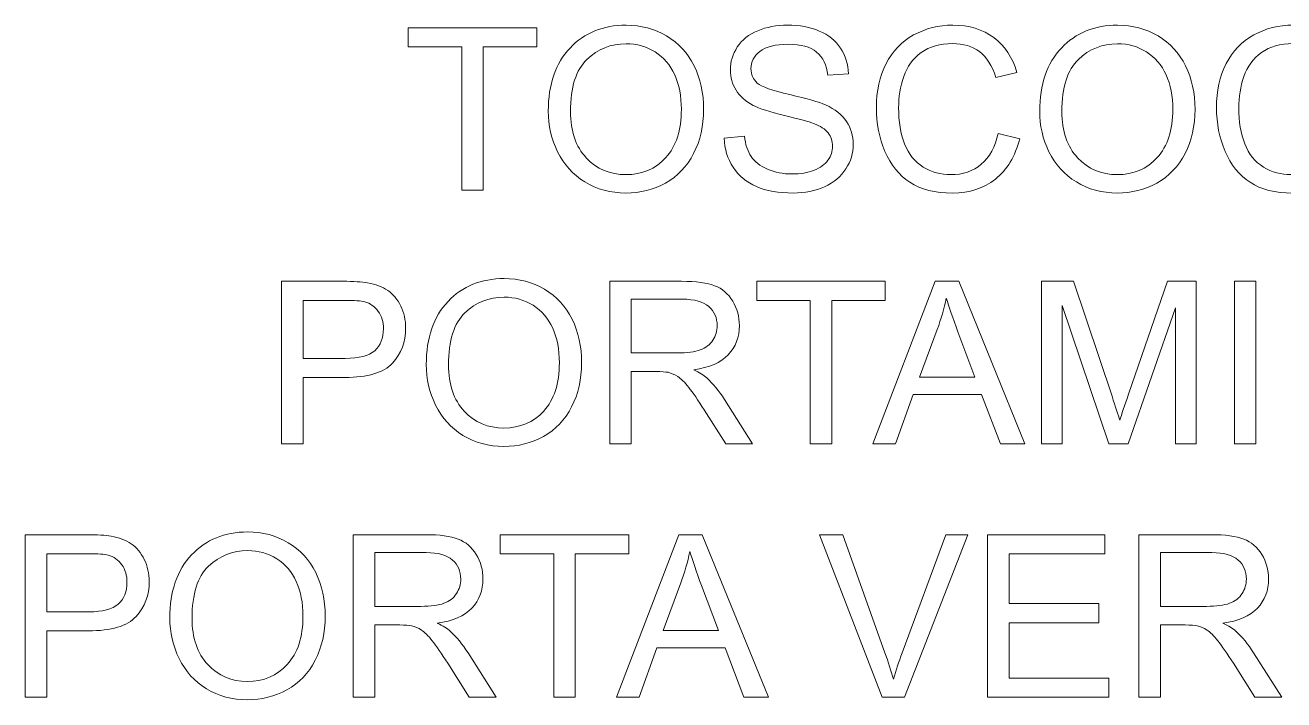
# Model space of a CAD drawing. Header units: millimetres. Extents: x -1282 to 711, y -1253 to 1504.
# Drawn here: x -347.1 to -15.2, y 1325.9 to 1503.7 of the extents above; entities that cross this region are included whole.
import ezdxf

# ---------------------------------------------------------------- set-up
doc = ezdxf.new("R2010")
doc.units = ezdxf.units.MM
doc.header["$MEASUREMENT"] = 0
doc.layers.add('Livello 1', color=7, linetype='Continuous')

msp = doc.modelspace()

# ---------------------------------------------------------------- linework, layer by layer
at = {"layer": 'Livello 1', "color": 2, "lineweight": 9}
for points, knots in [([(-209.1676, 1481.0396), (-209.1676, 1488.1363), (-207.2539, 1493.6981), (-203.4364, 1497.7149), (-203.4364, 1497.7149), (-199.6189, 1501.7317), (-194.6951, 1503.7351), (-188.6549, 1503.7351), (-188.6549, 1503.7351), (-184.6979, 1503.7351), (-181.1395, 1502.7882), (-177.9599, 1500.9044), (-177.9599, 1500.9044), (-174.7903, 1499.0206), (-172.3683, 1496.3892), (-170.7037, 1493.0103), (-170.7037, 1493.0103), (-169.0392, 1489.6414), (-168.2019, 1485.8139), (-168.2019, 1481.5379), (-168.2019, 1481.5379), (-168.2019, 1477.2021), (-169.0791, 1473.3149), (-170.8333, 1469.8961), (-170.8333, 1469.8961), (-172.5876, 1466.4673), (-175.0694, 1463.8758), (-178.2789, 1462.1216), (-178.2789, 1462.1216), (-181.4983, 1460.3574), (-184.967, 1459.4803), (-188.6848, 1459.4803), (-188.6848, 1459.4803), (-192.7215, 1459.4803), (-196.3197, 1460.4571), (-199.4993, 1462.4007), (-199.4993, 1462.4007), (-202.6689, 1464.3443), (-205.081, 1466.9956), (-206.7157, 1470.3646), (-206.7157, 1470.3646), (-208.3503, 1473.7235), (-209.1676, 1477.2819), (-209.1676, 1481.0396)], [0, 0, 0, 0, 0.083333333, 0.083333333, 0.083333333, 0.083333333, 0.166666667, 0.166666667, 0.166666667, 0.166666667, 0.25, 0.25, 0.25, 0.25, 0.333333333, 0.333333333, 0.333333333, 0.333333333, 0.416666667, 0.416666667, 0.416666667, 0.416666667, 0.5, 0.5, 0.5, 0.5, 0.583333333, 0.583333333, 0.583333333, 0.583333333, 0.666666667, 0.666666667, 0.666666667, 0.666666667, 0.75, 0.75, 0.75, 0.75, 0.833333333, 0.833333333, 0.833333333, 0.833333333, 1, 1, 1, 1]), ([(-162.7697, 1473.9528), (-162.7697, 1473.9528), (-157.4472, 1474.4312), (-157.4472, 1474.4312), (-157.4472, 1474.4312), (-157.198, 1472.2783), (-156.6099, 1470.5141), (-155.683, 1469.1286), (-155.683, 1469.1286), (-154.756, 1467.7531), (-153.3207, 1466.6368), (-151.3771, 1465.7796), (-151.3771, 1465.7796), (-149.4335, 1464.9324), (-147.2406, 1464.5038), (-144.8086, 1464.5038), (-144.8086, 1464.5038), (-142.6457, 1464.5038), (-140.742, 1464.8227), (-139.0874, 1465.4706), (-139.0874, 1465.4706), (-137.4328, 1466.1185), (-136.2068, 1467.0056), (-135.3995, 1468.1319), (-135.3995, 1468.1319), (-134.5921, 1469.2582), (-134.1835, 1470.4842), (-134.1835, 1471.7999), (-134.1835, 1471.7999), (-134.1835, 1473.1355), (-134.5722, 1474.3017), (-135.3496, 1475.3084), (-135.3496, 1475.3084), (-136.1271, 1476.3051), (-137.4129, 1477.1423), (-139.207, 1477.8301), (-139.207, 1477.8301), (-140.3532, 1478.2686), (-142.8949, 1478.9664), (-146.832, 1479.9133), (-146.832, 1479.9133), (-150.7691, 1480.8601), (-153.5201, 1481.7472), (-155.0949, 1482.5845), (-155.0949, 1482.5845), (-157.1382, 1483.661), (-158.6532, 1484.9966), (-159.65, 1486.5814), (-159.65, 1486.5814), (-160.6566, 1488.1662), (-161.155, 1489.9503), (-161.155, 1491.9139), (-161.155, 1491.9139), (-161.155, 1494.0868), (-160.537, 1496.1101), (-159.3111, 1497.984), (-159.3111, 1497.984), (-158.0851, 1499.8678), (-156.3009, 1501.2931), (-153.9387, 1502.2699), (-153.9387, 1502.2699), (-151.5864, 1503.2467), (-148.965, 1503.7351), (-146.0844, 1503.7351), (-146.0844, 1503.7351), (-142.9148, 1503.7351), (-140.114, 1503.2268), (-137.692, 1502.2002), (-137.692, 1502.2002), (-135.2699, 1501.1835), (-133.406, 1499.6784), (-132.1003, 1497.685), (-132.1003, 1497.685), (-130.7946, 1495.7015), (-130.0969, 1493.4489), (-129.9972, 1490.9371), (-129.9972, 1490.9371), (-129.9972, 1490.9371), (-135.4393, 1490.5185), (-135.4393, 1490.5185), (-135.4393, 1490.5185), (-135.7284, 1493.2196), (-136.7152, 1495.2629), (-138.3996, 1496.6384), (-138.3996, 1496.6384), (-140.0841, 1498.0239), (-142.5759, 1498.7116), (-145.8652, 1498.7116), (-145.8652, 1498.7116), (-149.2939, 1498.7116), (-151.7957, 1498.0837), (-153.3606, 1496.8278), (-153.3606, 1496.8278), (-154.9254, 1495.5719), (-155.7129, 1494.0569), (-155.7129, 1492.2827), (-155.7129, 1492.2827), (-155.7129, 1490.7477), (-155.1547, 1489.4819), (-154.0483, 1488.4851), (-154.0483, 1488.4851), (-152.9519, 1487.4984), (-150.1112, 1486.4717), (-145.5063, 1485.4351), (-145.5063, 1485.4351), (-140.9014, 1484.3886), (-137.7418, 1483.4816), (-136.0274, 1482.7041), (-136.0274, 1482.7041), (-133.5455, 1481.5579), (-131.7016, 1480.1126), (-130.5155, 1478.3484), (-130.5155, 1478.3484), (-129.3294, 1476.5941), (-128.7413, 1474.5708), (-128.7413, 1472.2783), (-128.7413, 1472.2783), (-128.7413, 1469.9958), (-129.3892, 1467.8628), (-130.6949, 1465.8494), (-130.6949, 1465.8494), (-132.0006, 1463.836), (-133.8645, 1462.2711), (-136.3065, 1461.1548), (-136.3065, 1461.1548), (-138.7485, 1460.0384), (-141.4895, 1459.4803), (-144.5495, 1459.4803), (-144.5495, 1459.4803), (-148.4168, 1459.4803), (-151.6562, 1460.0484), (-154.2676, 1461.1747), (-154.2676, 1461.1747), (-156.889, 1462.301), (-158.9323, 1463.9954), (-160.4174, 1466.268), (-160.4174, 1466.268), (-161.9125, 1468.5306), (-162.69, 1471.0922), (-162.7697, 1473.9528)], [0, 0, 0, 0, 0.027777778, 0.027777778, 0.027777778, 0.027777778, 0.055555556, 0.055555556, 0.055555556, 0.055555556, 0.083333333, 0.083333333, 0.083333333, 0.083333333, 0.111111111, 0.111111111, 0.111111111, 0.111111111, 0.138888889, 0.138888889, 0.138888889, 0.138888889, 0.166666667, 0.166666667, 0.166666667, 0.166666667, 0.194444444, 0.194444444, 0.194444444, 0.194444444, 0.222222222, 0.222222222, 0.222222222, 0.222222222, 0.25, 0.25, 0.25, 0.25, 0.277777778, 0.277777778, 0.277777778, 0.277777778, 0.305555556, 0.305555556, 0.305555556, 0.305555556, 0.333333333, 0.333333333, 0.333333333, 0.333333333, 0.361111111, 0.361111111, 0.361111111, 0.361111111, 0.388888889, 0.388888889, 0.388888889, 0.388888889, 0.416666667, 0.416666667, 0.416666667, 0.416666667, 0.444444444, 0.444444444, 0.444444444, 0.444444444, 0.472222222, 0.472222222, 0.472222222, 0.472222222, 0.5, 0.5, 0.5, 0.5, 0.527777778, 0.527777778, 0.527777778, 0.527777778, 0.555555556, 0.555555556, 0.555555556, 0.555555556, 0.583333333, 0.583333333, 0.583333333, 0.583333333, 0.611111111, 0.611111111, 0.611111111, 0.611111111, 0.638888889, 0.638888889, 0.638888889, 0.638888889, 0.666666667, 0.666666667, 0.666666667, 0.666666667, 0.694444444, 0.694444444, 0.694444444, 0.694444444, 0.722222222, 0.722222222, 0.722222222, 0.722222222, 0.75, 0.75, 0.75, 0.75, 0.777777778, 0.777777778, 0.777777778, 0.777777778, 0.805555556, 0.805555556, 0.805555556, 0.805555556, 0.833333333, 0.833333333, 0.833333333, 0.833333333, 0.861111111, 0.861111111, 0.861111111, 0.861111111, 0.888888889, 0.888888889, 0.888888889, 0.888888889, 0.916666667, 0.916666667, 0.916666667, 0.916666667, 0.944444444, 0.944444444, 0.944444444, 0.944444444, 1, 1, 1, 1]), ([(-90.5266, 1475.2186), (-90.5266, 1475.2186), (-84.8452, 1473.7834), (-84.8452, 1473.7834), (-84.8452, 1473.7834), (-86.0314, 1469.1286), (-88.1644, 1465.5902), (-91.2443, 1463.1482), (-91.2443, 1463.1482), (-94.3242, 1460.7062), (-98.0918, 1459.4803), (-102.5472, 1459.4803), (-102.5472, 1459.4803), (-107.1521, 1459.4803), (-110.8998, 1460.4172), (-113.7903, 1462.301), (-113.7903, 1462.301), (-116.6808, 1464.1749), (-118.8737, 1466.8959), (-120.3787, 1470.4543), (-120.3787, 1470.4543), (-121.8838, 1474.0226), (-122.6413, 1477.8401), (-122.6413, 1481.9266), (-122.6413, 1481.9266), (-122.6413, 1486.382), (-121.7941, 1490.2693), (-120.0897, 1493.5884), (-120.0897, 1493.5884), (-118.3853, 1496.9075), (-115.9632, 1499.4293), (-112.8235, 1501.1536), (-112.8235, 1501.1536), (-109.6838, 1502.8779), (-106.2251, 1503.7351), (-102.4575, 1503.7351), (-102.4575, 1503.7351), (-98.1715, 1503.7351), (-94.5733, 1502.6487), (-91.6629, 1500.4659), (-91.6629, 1500.4659), (-88.7425, 1498.283), (-86.7091, 1495.2231), (-85.5629, 1491.276), (-85.5629, 1491.276), (-85.5629, 1491.276), (-91.1247, 1489.9603), (-91.1247, 1489.9603), (-91.1247, 1489.9603), (-92.1114, 1493.0701), (-93.5567, 1495.3427), (-95.4405, 1496.758), (-95.4405, 1496.758), (-97.3243, 1498.1833), (-99.6965, 1498.891), (-102.5572, 1498.891), (-102.5572, 1498.891), (-105.8364, 1498.891), (-108.5874, 1498.1036), (-110.7902, 1496.5288), (-110.7902, 1496.5288), (-112.9929, 1494.9539), (-114.5478, 1492.8309), (-115.4349, 1490.1796), (-115.4349, 1490.1796), (-116.332, 1487.5183), (-116.7805, 1484.7773), (-116.7805, 1481.9566), (-116.7805, 1481.9566), (-116.7805, 1478.3185), (-116.2523, 1475.1389), (-115.1957, 1472.4278), (-115.1957, 1472.4278), (-114.1392, 1469.7067), (-112.4946, 1467.6834), (-110.2619, 1466.3378), (-110.2619, 1466.3378), (-108.0292, 1464.9922), (-105.6171, 1464.3244), (-103.0157, 1464.3244), (-103.0157, 1464.3244), (-99.8461, 1464.3244), (-97.1748, 1465.2414), (-94.982, 1467.0654), (-94.982, 1467.0654), (-92.7892, 1468.8994), (-91.3041, 1471.6105), (-90.5266, 1475.2186)], [0, 0, 0, 0, 0.043478261, 0.043478261, 0.043478261, 0.043478261, 0.086956522, 0.086956522, 0.086956522, 0.086956522, 0.130434783, 0.130434783, 0.130434783, 0.130434783, 0.173913043, 0.173913043, 0.173913043, 0.173913043, 0.217391304, 0.217391304, 0.217391304, 0.217391304, 0.260869565, 0.260869565, 0.260869565, 0.260869565, 0.304347826, 0.304347826, 0.304347826, 0.304347826, 0.347826087, 0.347826087, 0.347826087, 0.347826087, 0.391304348, 0.391304348, 0.391304348, 0.391304348, 0.434782609, 0.434782609, 0.434782609, 0.434782609, 0.47826087, 0.47826087, 0.47826087, 0.47826087, 0.52173913, 0.52173913, 0.52173913, 0.52173913, 0.565217391, 0.565217391, 0.565217391, 0.565217391, 0.608695652, 0.608695652, 0.608695652, 0.608695652, 0.652173913, 0.652173913, 0.652173913, 0.652173913, 0.695652174, 0.695652174, 0.695652174, 0.695652174, 0.739130435, 0.739130435, 0.739130435, 0.739130435, 0.782608696, 0.782608696, 0.782608696, 0.782608696, 0.826086957, 0.826086957, 0.826086957, 0.826086957, 0.869565217, 0.869565217, 0.869565217, 0.869565217, 0.913043478, 0.913043478, 0.913043478, 0.913043478, 1, 1, 1, 1]), ([(-79.5725, 1481.0396), (-79.5725, 1488.1363), (-77.6588, 1493.6981), (-73.8413, 1497.7149), (-73.8413, 1497.7149), (-70.0238, 1501.7317), (-65.1, 1503.7351), (-59.0598, 1503.7351), (-59.0598, 1503.7351), (-55.1028, 1503.7351), (-51.5444, 1502.7882), (-48.3648, 1500.9044), (-48.3648, 1500.9044), (-45.1952, 1499.0206), (-42.7732, 1496.3892), (-41.1086, 1493.0103), (-41.1086, 1493.0103), (-39.4441, 1489.6414), (-38.6068, 1485.8139), (-38.6068, 1481.5379), (-38.6068, 1481.5379), (-38.6068, 1477.2021), (-39.484, 1473.3149), (-41.2382, 1469.8961), (-41.2382, 1469.8961), (-42.9925, 1466.4673), (-45.4743, 1463.8758), (-48.6838, 1462.1216), (-48.6838, 1462.1216), (-51.9032, 1460.3574), (-55.3719, 1459.4803), (-59.0897, 1459.4803), (-59.0897, 1459.4803), (-63.1264, 1459.4803), (-66.7246, 1460.4571), (-69.9042, 1462.4007), (-69.9042, 1462.4007), (-73.0738, 1464.3443), (-75.4859, 1466.9956), (-77.1206, 1470.3646), (-77.1206, 1470.3646), (-78.7552, 1473.7235), (-79.5725, 1477.2819), (-79.5725, 1481.0396)], [0, 0, 0, 0, 0.083333333, 0.083333333, 0.083333333, 0.083333333, 0.166666667, 0.166666667, 0.166666667, 0.166666667, 0.25, 0.25, 0.25, 0.25, 0.333333333, 0.333333333, 0.333333333, 0.333333333, 0.416666667, 0.416666667, 0.416666667, 0.416666667, 0.5, 0.5, 0.5, 0.5, 0.583333333, 0.583333333, 0.583333333, 0.583333333, 0.666666667, 0.666666667, 0.666666667, 0.666666667, 0.75, 0.75, 0.75, 0.75, 0.833333333, 0.833333333, 0.833333333, 0.833333333, 1, 1, 1, 1]), ([(-0.8207, 1475.2186), (-0.8207, 1475.2186), (4.8607, 1473.7834), (4.8607, 1473.7834), (4.8607, 1473.7834), (3.6745, 1469.1286), (1.5415, 1465.5902), (-1.5384, 1463.1482), (-1.5384, 1463.1482), (-4.6183, 1460.7062), (-8.3859, 1459.4803), (-12.8413, 1459.4803), (-12.8413, 1459.4803), (-17.4462, 1459.4803), (-21.1939, 1460.4172), (-24.0844, 1462.301), (-24.0844, 1462.301), (-26.9749, 1464.1749), (-29.1678, 1466.8959), (-30.6728, 1470.4543), (-30.6728, 1470.4543), (-32.1779, 1474.0226), (-32.9354, 1477.8401), (-32.9354, 1481.9266), (-32.9354, 1481.9266), (-32.9354, 1486.382), (-32.0882, 1490.2693), (-30.3838, 1493.5884), (-30.3838, 1493.5884), (-28.6794, 1496.9075), (-26.2573, 1499.4293), (-23.1176, 1501.1536), (-23.1176, 1501.1536), (-19.9779, 1502.8779), (-16.5192, 1503.7351), (-12.7516, 1503.7351), (-12.7516, 1503.7351), (-8.4656, 1503.7351), (-4.8674, 1502.6487), (-1.957, 1500.4659), (-1.957, 1500.4659), (0.9634, 1498.283), (2.9968, 1495.2231), (4.143, 1491.276), (4.143, 1491.276), (4.143, 1491.276), (-1.4188, 1489.9603), (-1.4188, 1489.9603), (-1.4188, 1489.9603), (-2.4055, 1493.0701), (-3.8508, 1495.3427), (-5.7346, 1496.758), (-5.7346, 1496.758), (-7.6184, 1498.1833), (-9.9906, 1498.891), (-12.8513, 1498.891), (-12.8513, 1498.891), (-16.1305, 1498.891), (-18.8815, 1498.1036), (-21.0843, 1496.5288), (-21.0843, 1496.5288), (-23.287, 1494.9539), (-24.8419, 1492.8309), (-25.729, 1490.1796), (-25.729, 1490.1796), (-26.6261, 1487.5183), (-27.0746, 1484.7773), (-27.0746, 1481.9566), (-27.0746, 1481.9566), (-27.0746, 1478.3185), (-26.5464, 1475.1389), (-25.4898, 1472.4278), (-25.4898, 1472.4278), (-24.4333, 1469.7067), (-22.7887, 1467.6834), (-20.556, 1466.3378), (-20.556, 1466.3378), (-18.3233, 1464.9922), (-15.9112, 1464.3244), (-13.3098, 1464.3244), (-13.3098, 1464.3244), (-10.1402, 1464.3244), (-7.4689, 1465.2414), (-5.2761, 1467.0654), (-5.2761, 1467.0654), (-3.0833, 1468.8994), (-1.5982, 1471.6105), (-0.8207, 1475.2186)], [0, 0, 0, 0, 0.043478261, 0.043478261, 0.043478261, 0.043478261, 0.086956522, 0.086956522, 0.086956522, 0.086956522, 0.130434783, 0.130434783, 0.130434783, 0.130434783, 0.173913043, 0.173913043, 0.173913043, 0.173913043, 0.217391304, 0.217391304, 0.217391304, 0.217391304, 0.260869565, 0.260869565, 0.260869565, 0.260869565, 0.304347826, 0.304347826, 0.304347826, 0.304347826, 0.347826087, 0.347826087, 0.347826087, 0.347826087, 0.391304348, 0.391304348, 0.391304348, 0.391304348, 0.434782609, 0.434782609, 0.434782609, 0.434782609, 0.47826087, 0.47826087, 0.47826087, 0.47826087, 0.52173913, 0.52173913, 0.52173913, 0.52173913, 0.565217391, 0.565217391, 0.565217391, 0.565217391, 0.608695652, 0.608695652, 0.608695652, 0.608695652, 0.652173913, 0.652173913, 0.652173913, 0.652173913, 0.695652174, 0.695652174, 0.695652174, 0.695652174, 0.739130435, 0.739130435, 0.739130435, 0.739130435, 0.782608696, 0.782608696, 0.782608696, 0.782608696, 0.826086957, 0.826086957, 0.826086957, 0.826086957, 0.869565217, 0.869565217, 0.869565217, 0.869565217, 0.913043478, 0.913043478, 0.913043478, 0.913043478, 1, 1, 1, 1]), ([(-232.0027, 1460.1979), (-232.0027, 1460.1979), (-232.0027, 1497.994), (-232.0027, 1497.994), (-232.0027, 1497.994), (-232.0027, 1497.994), (-246.1164, 1497.994), (-246.1164, 1497.994), (-246.1164, 1497.994), (-246.1164, 1497.994), (-246.1164, 1503.0175), (-246.1164, 1503.0175), (-246.1164, 1503.0175), (-246.1164, 1503.0175), (-212.2076, 1503.0175), (-212.2076, 1503.0175), (-212.2076, 1503.0175), (-212.2076, 1503.0175), (-212.2076, 1497.994), (-212.2076, 1497.994), (-212.2076, 1497.994), (-212.2076, 1497.994), (-226.3213, 1497.994), (-226.3213, 1497.994), (-226.3213, 1497.994), (-226.3213, 1497.994), (-226.3213, 1460.1979), (-226.3213, 1460.1979), (-226.3213, 1460.1979), (-226.3213, 1460.1979), (-232.0027, 1460.1979), (-232.0027, 1460.1979)], [0, 0, 0, 0, 0.111111111, 0.111111111, 0.111111111, 0.111111111, 0.222222222, 0.222222222, 0.222222222, 0.222222222, 0.333333333, 0.333333333, 0.333333333, 0.333333333, 0.444444444, 0.444444444, 0.444444444, 0.444444444, 0.555555556, 0.555555556, 0.555555556, 0.555555556, 0.666666667, 0.666666667, 0.666666667, 0.666666667, 0.777777778, 0.777777778, 0.777777778, 0.777777778, 1, 1, 1, 1]), ([(-203.3068, 1480.9399), (-203.3068, 1475.7868), (-201.9214, 1471.7301), (-199.1505, 1468.7698), (-199.1505, 1468.7698), (-196.3795, 1465.8095), (-192.901, 1464.3244), (-188.7147, 1464.3244), (-188.7147, 1464.3244), (-184.4487, 1464.3244), (-180.9501, 1465.8195), (-178.1892, 1468.8097), (-178.1892, 1468.8097), (-175.4382, 1471.7999), (-174.0627, 1476.0459), (-174.0627, 1481.5479), (-174.0627, 1481.5479), (-174.0627, 1485.0265), (-174.6508, 1488.0665), (-175.8269, 1490.658), (-175.8269, 1490.658), (-177.0031, 1493.2495), (-178.7274, 1495.2629), (-180.99, 1496.6882), (-180.99, 1496.6882), (-183.2626, 1498.1136), (-185.8042, 1498.8312), (-188.625, 1498.8312), (-188.625, 1498.8312), (-192.6318, 1498.8312), (-196.0805, 1497.4557), (-198.971, 1494.7047), (-198.971, 1494.7047), (-201.8616, 1491.9538), (-203.3068, 1487.3688), (-203.3068, 1480.9399)], [0, 0, 0, 0, 0.1, 0.1, 0.1, 0.1, 0.2, 0.2, 0.2, 0.2, 0.3, 0.3, 0.3, 0.3, 0.4, 0.4, 0.4, 0.4, 0.5, 0.5, 0.5, 0.5, 0.6, 0.6, 0.6, 0.6, 0.7, 0.7, 0.7, 0.7, 0.8, 0.8, 0.8, 0.8, 1, 1, 1, 1]), ([(-73.7117, 1480.9399), (-73.7117, 1475.7868), (-72.3263, 1471.7301), (-69.5554, 1468.7698), (-69.5554, 1468.7698), (-66.7844, 1465.8095), (-63.3059, 1464.3244), (-59.1196, 1464.3244), (-59.1196, 1464.3244), (-54.8536, 1464.3244), (-51.355, 1465.8195), (-48.5941, 1468.8097), (-48.5941, 1468.8097), (-45.8431, 1471.7999), (-44.4676, 1476.0459), (-44.4676, 1481.5479), (-44.4676, 1481.5479), (-44.4676, 1485.0265), (-45.0557, 1488.0665), (-46.2318, 1490.658), (-46.2318, 1490.658), (-47.408, 1493.2495), (-49.1323, 1495.2629), (-51.3949, 1496.6882), (-51.3949, 1496.6882), (-53.6675, 1498.1136), (-56.2091, 1498.8312), (-59.0299, 1498.8312), (-59.0299, 1498.8312), (-63.0367, 1498.8312), (-66.4854, 1497.4557), (-69.3759, 1494.7047), (-69.3759, 1494.7047), (-72.2665, 1491.9538), (-73.7117, 1487.3688), (-73.7117, 1480.9399)], [0, 0, 0, 0, 0.1, 0.1, 0.1, 0.1, 0.2, 0.2, 0.2, 0.2, 0.3, 0.3, 0.3, 0.3, 0.4, 0.4, 0.4, 0.4, 0.5, 0.5, 0.5, 0.5, 0.6, 0.6, 0.6, 0.6, 0.7, 0.7, 0.7, 0.7, 0.8, 0.8, 0.8, 0.8, 1, 1, 1, 1]), ([(-279.4968, 1393.3869), (-279.4968, 1393.3869), (-279.4968, 1436.2065), (-279.4968, 1436.2065), (-279.4968, 1436.2065), (-279.4968, 1436.2065), (-263.3298, 1436.2065), (-263.3298, 1436.2065), (-263.3298, 1436.2065), (-260.4891, 1436.2065), (-258.3163, 1436.0669), (-256.8112, 1435.7978), (-256.8112, 1435.7978), (-254.7081, 1435.449), (-252.9439, 1434.7812), (-251.5185, 1433.8044), (-251.5185, 1433.8044), (-250.0932, 1432.8176), (-248.947, 1431.4421), (-248.0798, 1429.6779), (-248.0798, 1429.6779), (-247.2127, 1427.9137), (-246.7841, 1425.9701), (-246.7841, 1423.847), (-246.7841, 1423.847), (-246.7841, 1420.2189), (-247.9403, 1417.139), (-250.2627, 1414.6273), (-250.2627, 1414.6273), (-252.5751, 1412.1055), (-256.7713, 1410.8496), (-262.8314, 1410.8496), (-262.8314, 1410.8496), (-262.8314, 1410.8496), (-273.8154, 1410.8496), (-273.8154, 1410.8496), (-273.8154, 1410.8496), (-273.8154, 1410.8496), (-273.8154, 1393.3869), (-273.8154, 1393.3869), (-273.8154, 1393.3869), (-273.8154, 1393.3869), (-279.4968, 1393.3869), (-279.4968, 1393.3869)], [0, 0, 0, 0, 0.083333333, 0.083333333, 0.083333333, 0.083333333, 0.166666667, 0.166666667, 0.166666667, 0.166666667, 0.25, 0.25, 0.25, 0.25, 0.333333333, 0.333333333, 0.333333333, 0.333333333, 0.416666667, 0.416666667, 0.416666667, 0.416666667, 0.5, 0.5, 0.5, 0.5, 0.583333333, 0.583333333, 0.583333333, 0.583333333, 0.666666667, 0.666666667, 0.666666667, 0.666666667, 0.75, 0.75, 0.75, 0.75, 0.833333333, 0.833333333, 0.833333333, 0.833333333, 1, 1, 1, 1]), ([(-241.3419, 1414.2286), (-241.3419, 1421.3253), (-239.4282, 1426.8871), (-235.6107, 1430.9039), (-235.6107, 1430.9039), (-231.7932, 1434.9207), (-226.8694, 1436.9241), (-220.8292, 1436.9241), (-220.8292, 1436.9241), (-216.8722, 1436.9241), (-213.3138, 1435.9772), (-210.1342, 1434.0934), (-210.1342, 1434.0934), (-206.9646, 1432.2096), (-204.5426, 1429.5782), (-202.878, 1426.1993), (-202.878, 1426.1993), (-201.2135, 1422.8304), (-200.3762, 1419.0029), (-200.3762, 1414.7269), (-200.3762, 1414.7269), (-200.3762, 1410.3911), (-201.2534, 1406.5039), (-203.0076, 1403.0851), (-203.0076, 1403.0851), (-204.7619, 1399.6563), (-207.2437, 1397.0648), (-210.4532, 1395.3106), (-210.4532, 1395.3106), (-213.6726, 1393.5464), (-217.1413, 1392.6693), (-220.8591, 1392.6693), (-220.8591, 1392.6693), (-224.8958, 1392.6693), (-228.494, 1393.6461), (-231.6736, 1395.5897), (-231.6736, 1395.5897), (-234.8432, 1397.5333), (-237.2553, 1400.1846), (-238.89, 1403.5536), (-238.89, 1403.5536), (-240.5246, 1406.9125), (-241.3419, 1410.4709), (-241.3419, 1414.2286)], [0, 0, 0, 0, 0.083333333, 0.083333333, 0.083333333, 0.083333333, 0.166666667, 0.166666667, 0.166666667, 0.166666667, 0.25, 0.25, 0.25, 0.25, 0.333333333, 0.333333333, 0.333333333, 0.333333333, 0.416666667, 0.416666667, 0.416666667, 0.416666667, 0.5, 0.5, 0.5, 0.5, 0.583333333, 0.583333333, 0.583333333, 0.583333333, 0.666666667, 0.666666667, 0.666666667, 0.666666667, 0.75, 0.75, 0.75, 0.75, 0.833333333, 0.833333333, 0.833333333, 0.833333333, 1, 1, 1, 1]), ([(-192.9705, 1393.3869), (-192.9705, 1393.3869), (-192.9705, 1436.2065), (-192.9705, 1436.2065), (-192.9705, 1436.2065), (-192.9705, 1436.2065), (-173.9927, 1436.2065), (-173.9927, 1436.2065), (-173.9927, 1436.2065), (-170.1752, 1436.2065), (-167.2748, 1435.8178), (-165.2913, 1435.0503), (-165.2913, 1435.0503), (-163.3078, 1434.2828), (-161.723, 1432.9272), (-160.5368, 1430.9836), (-160.5368, 1430.9836), (-159.3507, 1429.04), (-158.7627, 1426.8871), (-158.7627, 1424.5348), (-158.7627, 1424.5348), (-158.7627, 1421.4947), (-159.7494, 1418.9331), (-161.713, 1416.85), (-161.713, 1416.85), (-163.6765, 1414.7668), (-166.7066, 1413.4511), (-170.8131, 1412.883), (-170.8131, 1412.883), (-169.3081, 1412.1653), (-168.1718, 1411.4477), (-167.3944, 1410.75), (-167.3944, 1410.75), (-165.7398, 1409.2349), (-164.1749, 1407.3312), (-162.7097, 1405.0487), (-162.7097, 1405.0487), (-162.7097, 1405.0487), (-155.304, 1393.3869), (-155.304, 1393.3869), (-155.304, 1393.3869), (-155.304, 1393.3869), (-162.3808, 1393.3869), (-162.3808, 1393.3869), (-162.3808, 1393.3869), (-162.3808, 1393.3869), (-168.0422, 1402.2977), (-168.0422, 1402.2977), (-168.0422, 1402.2977), (-169.6868, 1404.8792), (-171.0524, 1406.8428), (-172.1189, 1408.2083), (-172.1189, 1408.2083), (-173.1953, 1409.5738), (-174.1522, 1410.5207), (-174.9994, 1411.0689), (-174.9994, 1411.0689), (-175.8367, 1411.6072), (-176.7038, 1411.9859), (-177.581, 1412.2052), (-177.581, 1412.2052), (-178.2189, 1412.3348), (-179.2654, 1412.4045), (-180.7306, 1412.4045), (-180.7306, 1412.4045), (-180.7306, 1412.4045), (-187.2891, 1412.4045), (-187.2891, 1412.4045), (-187.2891, 1412.4045), (-187.2891, 1412.4045), (-187.2891, 1393.3869), (-187.2891, 1393.3869), (-187.2891, 1393.3869), (-187.2891, 1393.3869), (-192.9705, 1393.3869), (-192.9705, 1393.3869)], [0, 0, 0, 0, 0.05, 0.05, 0.05, 0.05, 0.1, 0.1, 0.1, 0.1, 0.15, 0.15, 0.15, 0.15, 0.2, 0.2, 0.2, 0.2, 0.25, 0.25, 0.25, 0.25, 0.3, 0.3, 0.3, 0.3, 0.35, 0.35, 0.35, 0.35, 0.4, 0.4, 0.4, 0.4, 0.45, 0.45, 0.45, 0.45, 0.5, 0.5, 0.5, 0.5, 0.55, 0.55, 0.55, 0.55, 0.6, 0.6, 0.6, 0.6, 0.65, 0.65, 0.65, 0.65, 0.7, 0.7, 0.7, 0.7, 0.75, 0.75, 0.75, 0.75, 0.8, 0.8, 0.8, 0.8, 0.85, 0.85, 0.85, 0.85, 0.9, 0.9, 0.9, 0.9, 1, 1, 1, 1]), ([(-140.0939, 1393.3869), (-140.0939, 1393.3869), (-140.0939, 1431.183), (-140.0939, 1431.183), (-140.0939, 1431.183), (-140.0939, 1431.183), (-154.2076, 1431.183), (-154.2076, 1431.183), (-154.2076, 1431.183), (-154.2076, 1431.183), (-154.2076, 1436.2065), (-154.2076, 1436.2065), (-154.2076, 1436.2065), (-154.2076, 1436.2065), (-120.2988, 1436.2065), (-120.2988, 1436.2065), (-120.2988, 1436.2065), (-120.2988, 1436.2065), (-120.2988, 1431.183), (-120.2988, 1431.183), (-120.2988, 1431.183), (-120.2988, 1431.183), (-134.4125, 1431.183), (-134.4125, 1431.183), (-134.4125, 1431.183), (-134.4125, 1431.183), (-134.4125, 1393.3869), (-134.4125, 1393.3869), (-134.4125, 1393.3869), (-134.4125, 1393.3869), (-140.0939, 1393.3869), (-140.0939, 1393.3869)], [0, 0, 0, 0, 0.111111111, 0.111111111, 0.111111111, 0.111111111, 0.222222222, 0.222222222, 0.222222222, 0.222222222, 0.333333333, 0.333333333, 0.333333333, 0.333333333, 0.444444444, 0.444444444, 0.444444444, 0.444444444, 0.555555556, 0.555555556, 0.555555556, 0.555555556, 0.666666667, 0.666666667, 0.666666667, 0.666666667, 0.777777778, 0.777777778, 0.777777778, 0.777777778, 1, 1, 1, 1]), ([(-123.5781, 1393.3869), (-123.5781, 1393.3869), (-107.152, 1436.2065), (-107.152, 1436.2065), (-107.152, 1436.2065), (-107.152, 1436.2065), (-100.9224, 1436.2065), (-100.9224, 1436.2065), (-100.9224, 1436.2065), (-100.9224, 1436.2065), (-83.4896, 1393.3869), (-83.4896, 1393.3869), (-83.4896, 1393.3869), (-83.4896, 1393.3869), (-89.9384, 1393.3869), (-89.9384, 1393.3869), (-89.9384, 1393.3869), (-89.9384, 1393.3869), (-94.8922, 1406.3643), (-94.8922, 1406.3643), (-94.8922, 1406.3643), (-94.8922, 1406.3643), (-112.923, 1406.3643), (-112.923, 1406.3643), (-112.923, 1406.3643), (-112.923, 1406.3643), (-117.5678, 1393.3869), (-117.5678, 1393.3869), (-117.5678, 1393.3869), (-117.5678, 1393.3869), (-123.5781, 1393.3869), (-123.5781, 1393.3869)], [0, 0, 0, 0, 0.111111111, 0.111111111, 0.111111111, 0.111111111, 0.222222222, 0.222222222, 0.222222222, 0.222222222, 0.333333333, 0.333333333, 0.333333333, 0.333333333, 0.444444444, 0.444444444, 0.444444444, 0.444444444, 0.555555556, 0.555555556, 0.555555556, 0.555555556, 0.666666667, 0.666666667, 0.666666667, 0.666666667, 0.777777778, 0.777777778, 0.777777778, 0.777777778, 1, 1, 1, 1]), ([(-79.1139, 1393.3869), (-79.1139, 1393.3869), (-79.1139, 1436.2065), (-79.1139, 1436.2065), (-79.1139, 1436.2065), (-79.1139, 1436.2065), (-70.6218, 1436.2065), (-70.6218, 1436.2065), (-70.6218, 1436.2065), (-70.6218, 1436.2065), (-60.495, 1405.8959), (-60.495, 1405.8959), (-60.495, 1405.8959), (-59.558, 1403.0751), (-58.8803, 1400.9621), (-58.4517, 1399.5567), (-58.4517, 1399.5567), (-57.9633, 1401.1116), (-57.1958, 1403.4041), (-56.1592, 1406.4241), (-56.1592, 1406.4241), (-56.1592, 1406.4241), (-45.853, 1436.2065), (-45.853, 1436.2065), (-45.853, 1436.2065), (-45.853, 1436.2065), (-38.2678, 1436.2065), (-38.2678, 1436.2065), (-38.2678, 1436.2065), (-38.2678, 1436.2065), (-38.2678, 1393.3869), (-38.2678, 1393.3869), (-38.2678, 1393.3869), (-38.2678, 1393.3869), (-43.71, 1393.3869), (-43.71, 1393.3869), (-43.71, 1393.3869), (-43.71, 1393.3869), (-43.71, 1429.2094), (-43.71, 1429.2094), (-43.71, 1429.2094), (-43.71, 1429.2094), (-56.209, 1393.3869), (-56.209, 1393.3869), (-56.209, 1393.3869), (-56.209, 1393.3869), (-61.3123, 1393.3869), (-61.3123, 1393.3869), (-61.3123, 1393.3869), (-61.3123, 1393.3869), (-73.6718, 1429.8673), (-73.6718, 1429.8673), (-73.6718, 1429.8673), (-73.6718, 1429.8673), (-73.6718, 1393.3869), (-73.6718, 1393.3869), (-73.6718, 1393.3869), (-73.6718, 1393.3869), (-79.1139, 1393.3869), (-79.1139, 1393.3869)], [0, 0, 0, 0, 0.0625, 0.0625, 0.0625, 0.0625, 0.125, 0.125, 0.125, 0.125, 0.1875, 0.1875, 0.1875, 0.1875, 0.25, 0.25, 0.25, 0.25, 0.3125, 0.3125, 0.3125, 0.3125, 0.375, 0.375, 0.375, 0.375, 0.4375, 0.4375, 0.4375, 0.4375, 0.5, 0.5, 0.5, 0.5, 0.5625, 0.5625, 0.5625, 0.5625, 0.625, 0.625, 0.625, 0.625, 0.6875, 0.6875, 0.6875, 0.6875, 0.75, 0.75, 0.75, 0.75, 0.8125, 0.8125, 0.8125, 0.8125, 0.875, 0.875, 0.875, 0.875, 1, 1, 1, 1]), ([(-28.2208, 1393.3869), (-28.2208, 1393.3869), (-28.2208, 1436.2065), (-28.2208, 1436.2065), (-28.2208, 1436.2065), (-28.2208, 1436.2065), (-22.5395, 1436.2065), (-22.5395, 1436.2065), (-22.5395, 1436.2065), (-22.5395, 1436.2065), (-22.5395, 1393.3869), (-22.5395, 1393.3869), (-22.5395, 1393.3869), (-22.5395, 1393.3869), (-28.2208, 1393.3869), (-28.2208, 1393.3869)], [0, 0, 0, 0, 0.2, 0.2, 0.2, 0.2, 0.4, 0.4, 0.4, 0.4, 0.6, 0.6, 0.6, 0.6, 1, 1, 1, 1]), ([(-273.8154, 1415.8732), (-273.8154, 1415.8732), (-262.7517, 1415.8732), (-262.7517, 1415.8732), (-262.7517, 1415.8732), (-259.0837, 1415.8732), (-256.4922, 1416.5509), (-254.9473, 1417.9165), (-254.9473, 1417.9165), (-253.4123, 1419.282), (-252.6448, 1421.1957), (-252.6448, 1423.6776), (-252.6448, 1423.6776), (-252.6448, 1425.4617), (-253.0934, 1426.9967), (-254.0004, 1428.2725), (-254.0004, 1428.2725), (-254.9074, 1429.5483), (-256.1035, 1430.3955), (-257.5787, 1430.8042), (-257.5787, 1430.8042), (-258.5355, 1431.0534), (-260.2997, 1431.183), (-262.8613, 1431.183), (-262.8613, 1431.183), (-262.8613, 1431.183), (-273.8154, 1431.183), (-273.8154, 1431.183), (-273.8154, 1431.183), (-273.8154, 1431.183), (-273.8154, 1415.8732), (-273.8154, 1415.8732)], [0, 0, 0, 0, 0.111111111, 0.111111111, 0.111111111, 0.111111111, 0.222222222, 0.222222222, 0.222222222, 0.222222222, 0.333333333, 0.333333333, 0.333333333, 0.333333333, 0.444444444, 0.444444444, 0.444444444, 0.444444444, 0.555555556, 0.555555556, 0.555555556, 0.555555556, 0.666666667, 0.666666667, 0.666666667, 0.666666667, 0.777777778, 0.777777778, 0.777777778, 0.777777778, 1, 1, 1, 1]), ([(-235.4811, 1414.1289), (-235.4811, 1408.9758), (-234.0957, 1404.9191), (-231.3248, 1401.9588), (-231.3248, 1401.9588), (-228.5538, 1398.9985), (-225.0753, 1397.5134), (-220.889, 1397.5134), (-220.889, 1397.5134), (-216.623, 1397.5134), (-213.1244, 1399.0085), (-210.3635, 1401.9987), (-210.3635, 1401.9987), (-207.6125, 1404.9889), (-206.237, 1409.2349), (-206.237, 1414.7369), (-206.237, 1414.7369), (-206.237, 1418.2155), (-206.8251, 1421.2555), (-208.0012, 1423.847), (-208.0012, 1423.847), (-209.1774, 1426.4385), (-210.9017, 1428.4519), (-213.1643, 1429.8772), (-213.1643, 1429.8772), (-215.4369, 1431.3026), (-217.9785, 1432.0202), (-220.7993, 1432.0202), (-220.7993, 1432.0202), (-224.8061, 1432.0202), (-228.2548, 1430.6447), (-231.1453, 1427.8937), (-231.1453, 1427.8937), (-234.0359, 1425.1428), (-235.4811, 1420.5578), (-235.4811, 1414.1289)], [0, 0, 0, 0, 0.1, 0.1, 0.1, 0.1, 0.2, 0.2, 0.2, 0.2, 0.3, 0.3, 0.3, 0.3, 0.4, 0.4, 0.4, 0.4, 0.5, 0.5, 0.5, 0.5, 0.6, 0.6, 0.6, 0.6, 0.7, 0.7, 0.7, 0.7, 0.8, 0.8, 0.8, 0.8, 1, 1, 1, 1]), ([(-187.2891, 1417.3085), (-187.2891, 1417.3085), (-175.129, 1417.3085), (-175.129, 1417.3085), (-175.129, 1417.3085), (-172.5375, 1417.3085), (-170.5241, 1417.5776), (-169.0689, 1418.1158), (-169.0689, 1418.1158), (-167.6136, 1418.6441), (-166.5073, 1419.5013), (-165.7597, 1420.6874), (-165.7597, 1420.6874), (-165.0022, 1421.8635), (-164.6234, 1423.1393), (-164.6234, 1424.5248), (-164.6234, 1424.5248), (-164.6234, 1426.5482), (-165.3511, 1428.2227), (-166.8163, 1429.5284), (-166.8163, 1429.5284), (-168.2814, 1430.8341), (-170.5939, 1431.482), (-173.7535, 1431.482), (-173.7535, 1431.482), (-173.7535, 1431.482), (-187.2891, 1431.482), (-187.2891, 1431.482), (-187.2891, 1431.482), (-187.2891, 1431.482), (-187.2891, 1417.3085), (-187.2891, 1417.3085)], [0, 0, 0, 0, 0.111111111, 0.111111111, 0.111111111, 0.111111111, 0.222222222, 0.222222222, 0.222222222, 0.222222222, 0.333333333, 0.333333333, 0.333333333, 0.333333333, 0.444444444, 0.444444444, 0.444444444, 0.444444444, 0.555555556, 0.555555556, 0.555555556, 0.555555556, 0.666666667, 0.666666667, 0.666666667, 0.666666667, 0.777777778, 0.777777778, 0.777777778, 0.777777778, 1, 1, 1, 1]), ([(-111.2585, 1410.9692), (-111.2585, 1410.9692), (-96.6664, 1410.9692), (-96.6664, 1410.9692), (-96.6664, 1410.9692), (-96.6664, 1410.9692), (-101.1317, 1422.8403), (-101.1317, 1422.8403), (-101.1317, 1422.8403), (-102.4773, 1426.4485), (-103.494, 1429.4287), (-104.2016, 1431.781), (-104.2016, 1431.781), (-104.7897, 1428.9902), (-105.5771, 1426.2491), (-106.5639, 1423.538), (-106.5639, 1423.538), (-106.5639, 1423.538), (-111.2585, 1410.9692), (-111.2585, 1410.9692)], [0, 0, 0, 0, 0.166666667, 0.166666667, 0.166666667, 0.166666667, 0.333333333, 0.333333333, 0.333333333, 0.333333333, 0.5, 0.5, 0.5, 0.5, 0.666666667, 0.666666667, 0.666666667, 0.666666667, 1, 1, 1, 1]), ([(-347.1251, 1326.5759), (-347.1251, 1326.5759), (-347.1251, 1369.3955), (-347.1251, 1369.3955), (-347.1251, 1369.3955), (-347.1251, 1369.3955), (-330.9581, 1369.3955), (-330.9581, 1369.3955), (-330.9581, 1369.3955), (-328.1174, 1369.3955), (-325.9446, 1369.2559), (-324.4395, 1368.9868), (-324.4395, 1368.9868), (-322.3364, 1368.638), (-320.5722, 1367.9702), (-319.1468, 1366.9934), (-319.1468, 1366.9934), (-317.7215, 1366.0066), (-316.5753, 1364.6311), (-315.7081, 1362.8669), (-315.7081, 1362.8669), (-314.841, 1361.1027), (-314.4124, 1359.1591), (-314.4124, 1357.036), (-314.4124, 1357.036), (-314.4124, 1353.4079), (-315.5686, 1350.328), (-317.891, 1347.8163), (-317.891, 1347.8163), (-320.2034, 1345.2945), (-324.3996, 1344.0386), (-330.4597, 1344.0386), (-330.4597, 1344.0386), (-330.4597, 1344.0386), (-341.4437, 1344.0386), (-341.4437, 1344.0386), (-341.4437, 1344.0386), (-341.4437, 1344.0386), (-341.4437, 1326.5759), (-341.4437, 1326.5759), (-341.4437, 1326.5759), (-341.4437, 1326.5759), (-347.1251, 1326.5759), (-347.1251, 1326.5759)], [0, 0, 0, 0, 0.083333333, 0.083333333, 0.083333333, 0.083333333, 0.166666667, 0.166666667, 0.166666667, 0.166666667, 0.25, 0.25, 0.25, 0.25, 0.333333333, 0.333333333, 0.333333333, 0.333333333, 0.416666667, 0.416666667, 0.416666667, 0.416666667, 0.5, 0.5, 0.5, 0.5, 0.583333333, 0.583333333, 0.583333333, 0.583333333, 0.666666667, 0.666666667, 0.666666667, 0.666666667, 0.75, 0.75, 0.75, 0.75, 0.833333333, 0.833333333, 0.833333333, 0.833333333, 1, 1, 1, 1]), ([(-308.9702, 1347.4176), (-308.9702, 1354.5143), (-307.0565, 1360.0761), (-303.239, 1364.0929), (-303.239, 1364.0929), (-299.4215, 1368.1097), (-294.4977, 1370.1131), (-288.4575, 1370.1131), (-288.4575, 1370.1131), (-284.5005, 1370.1131), (-280.9421, 1369.1662), (-277.7625, 1367.2824), (-277.7625, 1367.2824), (-274.5929, 1365.3986), (-272.1709, 1362.7672), (-270.5063, 1359.3883), (-270.5063, 1359.3883), (-268.8418, 1356.0194), (-268.0045, 1352.1919), (-268.0045, 1347.9159), (-268.0045, 1347.9159), (-268.0045, 1343.5801), (-268.8817, 1339.6929), (-270.6359, 1336.2741), (-270.6359, 1336.2741), (-272.3902, 1332.8453), (-274.872, 1330.2538), (-278.0815, 1328.4996), (-278.0815, 1328.4996), (-281.3009, 1326.7354), (-284.7696, 1325.8583), (-288.4874, 1325.8583), (-288.4874, 1325.8583), (-292.5241, 1325.8583), (-296.1223, 1326.8351), (-299.3019, 1328.7787), (-299.3019, 1328.7787), (-302.4715, 1330.7223), (-304.8836, 1333.3736), (-306.5183, 1336.7426), (-306.5183, 1336.7426), (-308.1529, 1340.1015), (-308.9702, 1343.6599), (-308.9702, 1347.4176)], [0, 0, 0, 0, 0.083333333, 0.083333333, 0.083333333, 0.083333333, 0.166666667, 0.166666667, 0.166666667, 0.166666667, 0.25, 0.25, 0.25, 0.25, 0.333333333, 0.333333333, 0.333333333, 0.333333333, 0.416666667, 0.416666667, 0.416666667, 0.416666667, 0.5, 0.5, 0.5, 0.5, 0.583333333, 0.583333333, 0.583333333, 0.583333333, 0.666666667, 0.666666667, 0.666666667, 0.666666667, 0.75, 0.75, 0.75, 0.75, 0.833333333, 0.833333333, 0.833333333, 0.833333333, 1, 1, 1, 1]), ([(-260.5988, 1326.5759), (-260.5988, 1326.5759), (-260.5988, 1369.3955), (-260.5988, 1369.3955), (-260.5988, 1369.3955), (-260.5988, 1369.3955), (-241.621, 1369.3955), (-241.621, 1369.3955), (-241.621, 1369.3955), (-237.8035, 1369.3955), (-234.9031, 1369.0068), (-232.9196, 1368.2393), (-232.9196, 1368.2393), (-230.9361, 1367.4718), (-229.3513, 1366.1162), (-228.1651, 1364.1726), (-228.1651, 1364.1726), (-226.979, 1362.229), (-226.391, 1360.0761), (-226.391, 1357.7238), (-226.391, 1357.7238), (-226.391, 1354.6837), (-227.3777, 1352.1221), (-229.3413, 1350.039), (-229.3413, 1350.039), (-231.3048, 1347.9558), (-234.3349, 1346.6401), (-238.4414, 1346.072), (-238.4414, 1346.072), (-236.9364, 1345.3543), (-235.8001, 1344.6367), (-235.0227, 1343.939), (-235.0227, 1343.939), (-233.3681, 1342.4239), (-231.8032, 1340.5202), (-230.338, 1338.2377), (-230.338, 1338.2377), (-230.338, 1338.2377), (-222.9323, 1326.5759), (-222.9323, 1326.5759), (-222.9323, 1326.5759), (-222.9323, 1326.5759), (-230.0091, 1326.5759), (-230.0091, 1326.5759), (-230.0091, 1326.5759), (-230.0091, 1326.5759), (-235.6705, 1335.4867), (-235.6705, 1335.4867), (-235.6705, 1335.4867), (-237.3151, 1338.0682), (-238.6807, 1340.0318), (-239.7472, 1341.3973), (-239.7472, 1341.3973), (-240.8236, 1342.7628), (-241.7805, 1343.7097), (-242.6277, 1344.2579), (-242.6277, 1344.2579), (-243.465, 1344.7962), (-244.3321, 1345.1749), (-245.2093, 1345.3942), (-245.2093, 1345.3942), (-245.8472, 1345.5238), (-246.8937, 1345.5935), (-248.3589, 1345.5935), (-248.3589, 1345.5935), (-248.3589, 1345.5935), (-254.9174, 1345.5935), (-254.9174, 1345.5935), (-254.9174, 1345.5935), (-254.9174, 1345.5935), (-254.9174, 1326.5759), (-254.9174, 1326.5759), (-254.9174, 1326.5759), (-254.9174, 1326.5759), (-260.5988, 1326.5759), (-260.5988, 1326.5759)], [0, 0, 0, 0, 0.05, 0.05, 0.05, 0.05, 0.1, 0.1, 0.1, 0.1, 0.15, 0.15, 0.15, 0.15, 0.2, 0.2, 0.2, 0.2, 0.25, 0.25, 0.25, 0.25, 0.3, 0.3, 0.3, 0.3, 0.35, 0.35, 0.35, 0.35, 0.4, 0.4, 0.4, 0.4, 0.45, 0.45, 0.45, 0.45, 0.5, 0.5, 0.5, 0.5, 0.55, 0.55, 0.55, 0.55, 0.6, 0.6, 0.6, 0.6, 0.65, 0.65, 0.65, 0.65, 0.7, 0.7, 0.7, 0.7, 0.75, 0.75, 0.75, 0.75, 0.8, 0.8, 0.8, 0.8, 0.85, 0.85, 0.85, 0.85, 0.9, 0.9, 0.9, 0.9, 1, 1, 1, 1]), ([(-207.7222, 1326.5759), (-207.7222, 1326.5759), (-207.7222, 1364.372), (-207.7222, 1364.372), (-207.7222, 1364.372), (-207.7222, 1364.372), (-221.8359, 1364.372), (-221.8359, 1364.372), (-221.8359, 1364.372), (-221.8359, 1364.372), (-221.8359, 1369.3955), (-221.8359, 1369.3955), (-221.8359, 1369.3955), (-221.8359, 1369.3955), (-187.9271, 1369.3955), (-187.9271, 1369.3955), (-187.9271, 1369.3955), (-187.9271, 1369.3955), (-187.9271, 1364.372), (-187.9271, 1364.372), (-187.9271, 1364.372), (-187.9271, 1364.372), (-202.0408, 1364.372), (-202.0408, 1364.372), (-202.0408, 1364.372), (-202.0408, 1364.372), (-202.0408, 1326.5759), (-202.0408, 1326.5759), (-202.0408, 1326.5759), (-202.0408, 1326.5759), (-207.7222, 1326.5759), (-207.7222, 1326.5759)], [0, 0, 0, 0, 0.111111111, 0.111111111, 0.111111111, 0.111111111, 0.222222222, 0.222222222, 0.222222222, 0.222222222, 0.333333333, 0.333333333, 0.333333333, 0.333333333, 0.444444444, 0.444444444, 0.444444444, 0.444444444, 0.555555556, 0.555555556, 0.555555556, 0.555555556, 0.666666667, 0.666666667, 0.666666667, 0.666666667, 0.777777778, 0.777777778, 0.777777778, 0.777777778, 1, 1, 1, 1]), ([(-191.2064, 1326.5759), (-191.2064, 1326.5759), (-174.7803, 1369.3955), (-174.7803, 1369.3955), (-174.7803, 1369.3955), (-174.7803, 1369.3955), (-168.5507, 1369.3955), (-168.5507, 1369.3955), (-168.5507, 1369.3955), (-168.5507, 1369.3955), (-151.1179, 1326.5759), (-151.1179, 1326.5759), (-151.1179, 1326.5759), (-151.1179, 1326.5759), (-157.5667, 1326.5759), (-157.5667, 1326.5759), (-157.5667, 1326.5759), (-157.5667, 1326.5759), (-162.5205, 1339.5533), (-162.5205, 1339.5533), (-162.5205, 1339.5533), (-162.5205, 1339.5533), (-180.5513, 1339.5533), (-180.5513, 1339.5533), (-180.5513, 1339.5533), (-180.5513, 1339.5533), (-185.1961, 1326.5759), (-185.1961, 1326.5759), (-185.1961, 1326.5759), (-185.1961, 1326.5759), (-191.2064, 1326.5759), (-191.2064, 1326.5759)], [0, 0, 0, 0, 0.111111111, 0.111111111, 0.111111111, 0.111111111, 0.222222222, 0.222222222, 0.222222222, 0.222222222, 0.333333333, 0.333333333, 0.333333333, 0.333333333, 0.444444444, 0.444444444, 0.444444444, 0.444444444, 0.555555556, 0.555555556, 0.555555556, 0.555555556, 0.666666667, 0.666666667, 0.666666667, 0.666666667, 0.777777778, 0.777777778, 0.777777778, 0.777777778, 1, 1, 1, 1]), ([(-121.1063, 1326.5759), (-121.1063, 1326.5759), (-137.652, 1369.3955), (-137.652, 1369.3955), (-137.652, 1369.3955), (-137.652, 1369.3955), (-131.5122, 1369.3955), (-131.5122, 1369.3955), (-131.5122, 1369.3955), (-131.5122, 1369.3955), (-120.3887, 1338.2775), (-120.3887, 1338.2775), (-120.3887, 1338.2775), (-119.5016, 1335.7857), (-118.7441, 1333.4533), (-118.146, 1331.2705), (-118.146, 1331.2705), (-117.4882, 1333.6128), (-116.7207, 1335.9452), (-115.8436, 1338.2775), (-115.8436, 1338.2775), (-115.8436, 1338.2775), (-104.3014, 1369.3955), (-104.3014, 1369.3955), (-104.3014, 1369.3955), (-104.3014, 1369.3955), (-98.5204, 1369.3955), (-98.5204, 1369.3955), (-98.5204, 1369.3955), (-98.5204, 1369.3955), (-115.2156, 1326.5759), (-115.2156, 1326.5759), (-115.2156, 1326.5759), (-115.2156, 1326.5759), (-121.1063, 1326.5759), (-121.1063, 1326.5759)], [0, 0, 0, 0, 0.1, 0.1, 0.1, 0.1, 0.2, 0.2, 0.2, 0.2, 0.3, 0.3, 0.3, 0.3, 0.4, 0.4, 0.4, 0.4, 0.5, 0.5, 0.5, 0.5, 0.6, 0.6, 0.6, 0.6, 0.7, 0.7, 0.7, 0.7, 0.8, 0.8, 0.8, 0.8, 1, 1, 1, 1]), ([(-93.2975, 1326.5759), (-93.2975, 1326.5759), (-93.2975, 1369.3955), (-93.2975, 1369.3955), (-93.2975, 1369.3955), (-93.2975, 1369.3955), (-62.3789, 1369.3955), (-62.3789, 1369.3955), (-62.3789, 1369.3955), (-62.3789, 1369.3955), (-62.3789, 1364.372), (-62.3789, 1364.372), (-62.3789, 1364.372), (-62.3789, 1364.372), (-87.6161, 1364.372), (-87.6161, 1364.372), (-87.6161, 1364.372), (-87.6161, 1364.372), (-87.6161, 1351.2151), (-87.6161, 1351.2151), (-87.6161, 1351.2151), (-87.6161, 1351.2151), (-63.9936, 1351.2151), (-63.9936, 1351.2151), (-63.9936, 1351.2151), (-63.9936, 1351.2151), (-63.9936, 1346.1916), (-63.9936, 1346.1916), (-63.9936, 1346.1916), (-63.9936, 1346.1916), (-87.6161, 1346.1916), (-87.6161, 1346.1916), (-87.6161, 1346.1916), (-87.6161, 1346.1916), (-87.6161, 1331.5994), (-87.6161, 1331.5994), (-87.6161, 1331.5994), (-87.6161, 1331.5994), (-61.3622, 1331.5994), (-61.3622, 1331.5994), (-61.3622, 1331.5994), (-61.3622, 1331.5994), (-61.3622, 1326.5759), (-61.3622, 1326.5759), (-61.3622, 1326.5759), (-61.3622, 1326.5759), (-93.2975, 1326.5759), (-93.2975, 1326.5759)], [0, 0, 0, 0, 0.076923077, 0.076923077, 0.076923077, 0.076923077, 0.153846154, 0.153846154, 0.153846154, 0.153846154, 0.230769231, 0.230769231, 0.230769231, 0.230769231, 0.307692308, 0.307692308, 0.307692308, 0.307692308, 0.384615385, 0.384615385, 0.384615385, 0.384615385, 0.461538462, 0.461538462, 0.461538462, 0.461538462, 0.538461538, 0.538461538, 0.538461538, 0.538461538, 0.615384615, 0.615384615, 0.615384615, 0.615384615, 0.692307692, 0.692307692, 0.692307692, 0.692307692, 0.769230769, 0.769230769, 0.769230769, 0.769230769, 0.846153846, 0.846153846, 0.846153846, 0.846153846, 1, 1, 1, 1]), ([(-53.4083, 1326.5759), (-53.4083, 1326.5759), (-53.4083, 1369.3955), (-53.4083, 1369.3955), (-53.4083, 1369.3955), (-53.4083, 1369.3955), (-34.4305, 1369.3955), (-34.4305, 1369.3955), (-34.4305, 1369.3955), (-30.613, 1369.3955), (-27.7126, 1369.0068), (-25.7291, 1368.2393), (-25.7291, 1368.2393), (-23.7456, 1367.4718), (-22.1608, 1366.1162), (-20.9746, 1364.1726), (-20.9746, 1364.1726), (-19.7885, 1362.229), (-19.2005, 1360.0761), (-19.2005, 1357.7238), (-19.2005, 1357.7238), (-19.2005, 1354.6837), (-20.1872, 1352.1221), (-22.1508, 1350.039), (-22.1508, 1350.039), (-24.1143, 1347.9558), (-27.1444, 1346.6401), (-31.2509, 1346.072), (-31.2509, 1346.072), (-29.7459, 1345.3543), (-28.6096, 1344.6367), (-27.8322, 1343.939), (-27.8322, 1343.939), (-26.1776, 1342.4239), (-24.6127, 1340.5202), (-23.1475, 1338.2377), (-23.1475, 1338.2377), (-23.1475, 1338.2377), (-15.7418, 1326.5759), (-15.7418, 1326.5759), (-15.7418, 1326.5759), (-15.7418, 1326.5759), (-22.8186, 1326.5759), (-22.8186, 1326.5759), (-22.8186, 1326.5759), (-22.8186, 1326.5759), (-28.48, 1335.4867), (-28.48, 1335.4867), (-28.48, 1335.4867), (-30.1246, 1338.0682), (-31.4902, 1340.0318), (-32.5567, 1341.3973), (-32.5567, 1341.3973), (-33.6331, 1342.7628), (-34.59, 1343.7097), (-35.4372, 1344.2579), (-35.4372, 1344.2579), (-36.2745, 1344.7962), (-37.1416, 1345.1749), (-38.0188, 1345.3942), (-38.0188, 1345.3942), (-38.6567, 1345.5238), (-39.7032, 1345.5935), (-41.1684, 1345.5935), (-41.1684, 1345.5935), (-41.1684, 1345.5935), (-47.7269, 1345.5935), (-47.7269, 1345.5935), (-47.7269, 1345.5935), (-47.7269, 1345.5935), (-47.7269, 1326.5759), (-47.7269, 1326.5759), (-47.7269, 1326.5759), (-47.7269, 1326.5759), (-53.4083, 1326.5759), (-53.4083, 1326.5759)], [0, 0, 0, 0, 0.05, 0.05, 0.05, 0.05, 0.1, 0.1, 0.1, 0.1, 0.15, 0.15, 0.15, 0.15, 0.2, 0.2, 0.2, 0.2, 0.25, 0.25, 0.25, 0.25, 0.3, 0.3, 0.3, 0.3, 0.35, 0.35, 0.35, 0.35, 0.4, 0.4, 0.4, 0.4, 0.45, 0.45, 0.45, 0.45, 0.5, 0.5, 0.5, 0.5, 0.55, 0.55, 0.55, 0.55, 0.6, 0.6, 0.6, 0.6, 0.65, 0.65, 0.65, 0.65, 0.7, 0.7, 0.7, 0.7, 0.75, 0.75, 0.75, 0.75, 0.8, 0.8, 0.8, 0.8, 0.85, 0.85, 0.85, 0.85, 0.9, 0.9, 0.9, 0.9, 1, 1, 1, 1]), ([(-341.4437, 1349.0622), (-341.4437, 1349.0622), (-330.38, 1349.0622), (-330.38, 1349.0622), (-330.38, 1349.0622), (-326.712, 1349.0622), (-324.1205, 1349.7399), (-322.5756, 1351.1055), (-322.5756, 1351.1055), (-321.0406, 1352.471), (-320.2731, 1354.3847), (-320.2731, 1356.8666), (-320.2731, 1356.8666), (-320.2731, 1358.6507), (-320.7217, 1360.1857), (-321.6287, 1361.4615), (-321.6287, 1361.4615), (-322.5357, 1362.7373), (-323.7318, 1363.5845), (-325.207, 1363.9932), (-325.207, 1363.9932), (-326.1638, 1364.2424), (-327.928, 1364.372), (-330.4896, 1364.372), (-330.4896, 1364.372), (-330.4896, 1364.372), (-341.4437, 1364.372), (-341.4437, 1364.372), (-341.4437, 1364.372), (-341.4437, 1364.372), (-341.4437, 1349.0622), (-341.4437, 1349.0622)], [0, 0, 0, 0, 0.111111111, 0.111111111, 0.111111111, 0.111111111, 0.222222222, 0.222222222, 0.222222222, 0.222222222, 0.333333333, 0.333333333, 0.333333333, 0.333333333, 0.444444444, 0.444444444, 0.444444444, 0.444444444, 0.555555556, 0.555555556, 0.555555556, 0.555555556, 0.666666667, 0.666666667, 0.666666667, 0.666666667, 0.777777778, 0.777777778, 0.777777778, 0.777777778, 1, 1, 1, 1]), ([(-303.1094, 1347.3179), (-303.1094, 1342.1648), (-301.724, 1338.1081), (-298.9531, 1335.1478), (-298.9531, 1335.1478), (-296.1821, 1332.1875), (-292.7036, 1330.7024), (-288.5173, 1330.7024), (-288.5173, 1330.7024), (-284.2513, 1330.7024), (-280.7527, 1332.1975), (-277.9918, 1335.1877), (-277.9918, 1335.1877), (-275.2408, 1338.1779), (-273.8653, 1342.4239), (-273.8653, 1347.9259), (-273.8653, 1347.9259), (-273.8653, 1351.4045), (-274.4534, 1354.4445), (-275.6295, 1357.036), (-275.6295, 1357.036), (-276.8057, 1359.6275), (-278.53, 1361.6409), (-280.7926, 1363.0662), (-280.7926, 1363.0662), (-283.0652, 1364.4916), (-285.6068, 1365.2092), (-288.4276, 1365.2092), (-288.4276, 1365.2092), (-292.4344, 1365.2092), (-295.8831, 1363.8337), (-298.7736, 1361.0827), (-298.7736, 1361.0827), (-301.6642, 1358.3318), (-303.1094, 1353.7468), (-303.1094, 1347.3179)], [0, 0, 0, 0, 0.1, 0.1, 0.1, 0.1, 0.2, 0.2, 0.2, 0.2, 0.3, 0.3, 0.3, 0.3, 0.4, 0.4, 0.4, 0.4, 0.5, 0.5, 0.5, 0.5, 0.6, 0.6, 0.6, 0.6, 0.7, 0.7, 0.7, 0.7, 0.8, 0.8, 0.8, 0.8, 1, 1, 1, 1]), ([(-254.9174, 1350.4975), (-254.9174, 1350.4975), (-242.7573, 1350.4975), (-242.7573, 1350.4975), (-242.7573, 1350.4975), (-240.1658, 1350.4975), (-238.1524, 1350.7666), (-236.6972, 1351.3048), (-236.6972, 1351.3048), (-235.2419, 1351.8331), (-234.1356, 1352.6903), (-233.388, 1353.8764), (-233.388, 1353.8764), (-232.6305, 1355.0525), (-232.2517, 1356.3283), (-232.2517, 1357.7138), (-232.2517, 1357.7138), (-232.2517, 1359.7372), (-232.9794, 1361.4117), (-234.4446, 1362.7174), (-234.4446, 1362.7174), (-235.9097, 1364.0231), (-238.2222, 1364.671), (-241.3818, 1364.671), (-241.3818, 1364.671), (-241.3818, 1364.671), (-254.9174, 1364.671), (-254.9174, 1364.671), (-254.9174, 1364.671), (-254.9174, 1364.671), (-254.9174, 1350.4975), (-254.9174, 1350.4975)], [0, 0, 0, 0, 0.111111111, 0.111111111, 0.111111111, 0.111111111, 0.222222222, 0.222222222, 0.222222222, 0.222222222, 0.333333333, 0.333333333, 0.333333333, 0.333333333, 0.444444444, 0.444444444, 0.444444444, 0.444444444, 0.555555556, 0.555555556, 0.555555556, 0.555555556, 0.666666667, 0.666666667, 0.666666667, 0.666666667, 0.777777778, 0.777777778, 0.777777778, 0.777777778, 1, 1, 1, 1]), ([(-178.8868, 1344.1582), (-178.8868, 1344.1582), (-164.2947, 1344.1582), (-164.2947, 1344.1582), (-164.2947, 1344.1582), (-164.2947, 1344.1582), (-168.76, 1356.0293), (-168.76, 1356.0293), (-168.76, 1356.0293), (-170.1056, 1359.6375), (-171.1223, 1362.6177), (-171.8299, 1364.97), (-171.8299, 1364.97), (-172.418, 1362.1792), (-173.2054, 1359.4381), (-174.1922, 1356.727), (-174.1922, 1356.727), (-174.1922, 1356.727), (-178.8868, 1344.1582), (-178.8868, 1344.1582)], [0, 0, 0, 0, 0.166666667, 0.166666667, 0.166666667, 0.166666667, 0.333333333, 0.333333333, 0.333333333, 0.333333333, 0.5, 0.5, 0.5, 0.5, 0.666666667, 0.666666667, 0.666666667, 0.666666667, 1, 1, 1, 1]), ([(-47.7269, 1350.4975), (-47.7269, 1350.4975), (-35.5668, 1350.4975), (-35.5668, 1350.4975), (-35.5668, 1350.4975), (-32.9753, 1350.4975), (-30.9619, 1350.7666), (-29.5067, 1351.3048), (-29.5067, 1351.3048), (-28.0514, 1351.8331), (-26.9451, 1352.6903), (-26.1975, 1353.8764), (-26.1975, 1353.8764), (-25.44, 1355.0525), (-25.0612, 1356.3283), (-25.0612, 1357.7138), (-25.0612, 1357.7138), (-25.0612, 1359.7372), (-25.7889, 1361.4117), (-27.2541, 1362.7174), (-27.2541, 1362.7174), (-28.7192, 1364.0231), (-31.0317, 1364.671), (-34.1913, 1364.671), (-34.1913, 1364.671), (-34.1913, 1364.671), (-47.7269, 1364.671), (-47.7269, 1364.671), (-47.7269, 1364.671), (-47.7269, 1364.671), (-47.7269, 1350.4975), (-47.7269, 1350.4975)], [0, 0, 0, 0, 0.111111111, 0.111111111, 0.111111111, 0.111111111, 0.222222222, 0.222222222, 0.222222222, 0.222222222, 0.333333333, 0.333333333, 0.333333333, 0.333333333, 0.444444444, 0.444444444, 0.444444444, 0.444444444, 0.555555556, 0.555555556, 0.555555556, 0.555555556, 0.666666667, 0.666666667, 0.666666667, 0.666666667, 0.777777778, 0.777777778, 0.777777778, 0.777777778, 1, 1, 1, 1])]:
    msp.add_open_spline(points, degree=3, knots=knots, dxfattribs=at)

doc.saveas('drawing.dxf')
